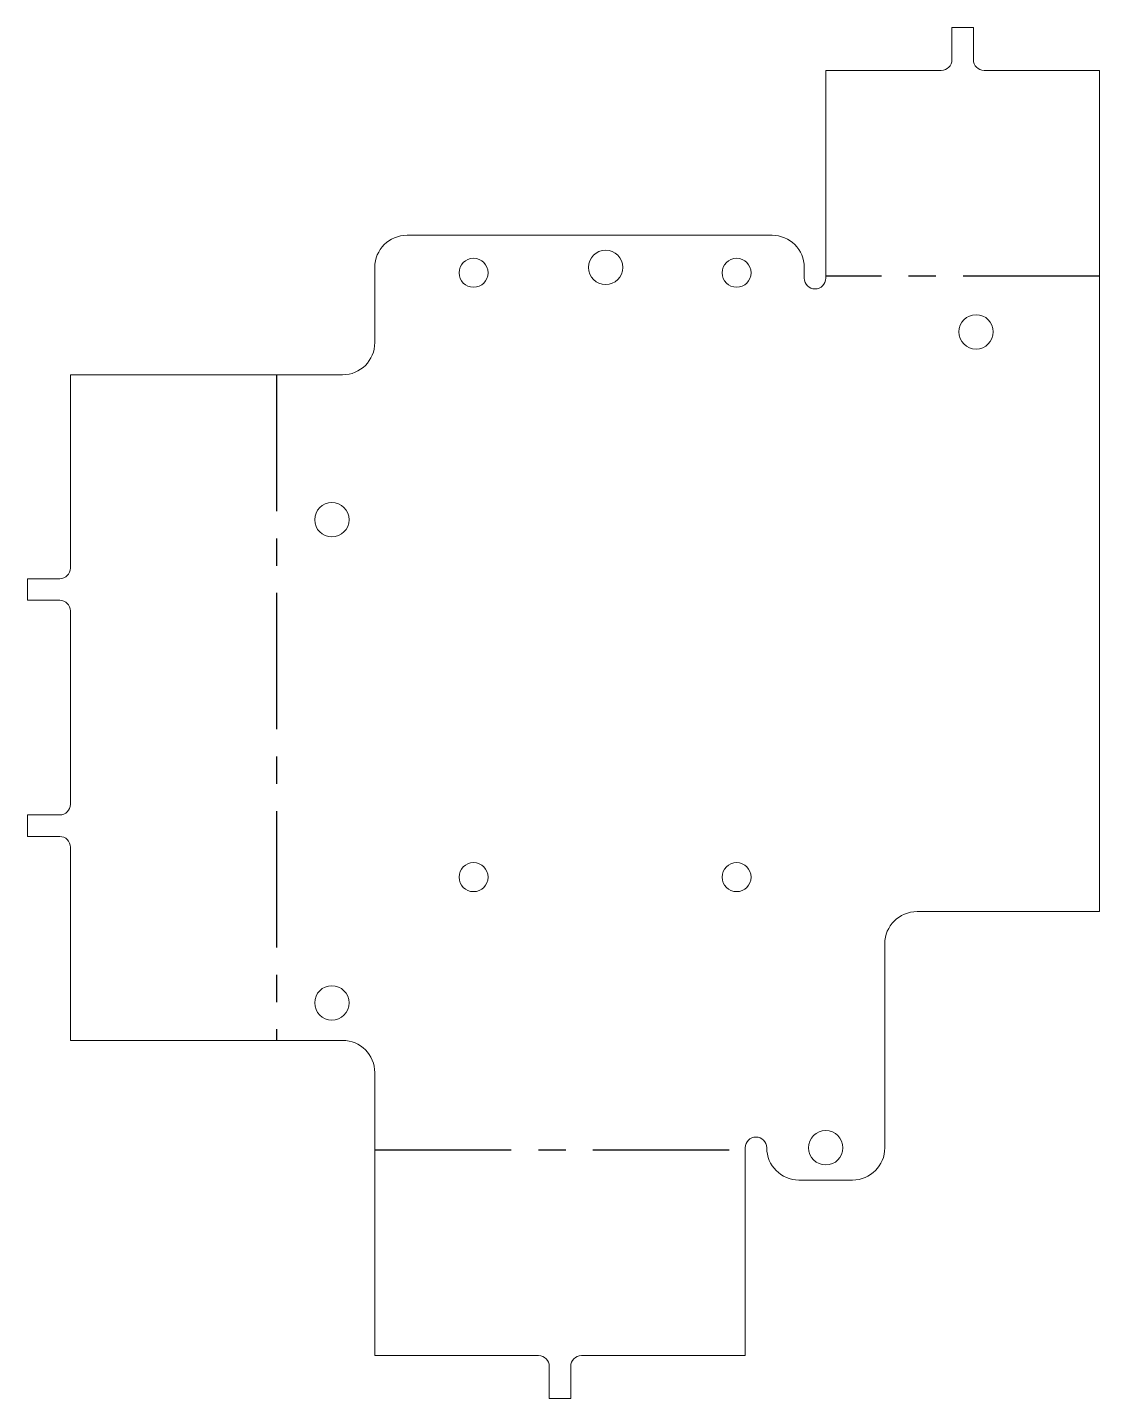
# Model space of a CAD drawing. Header units: millimetres. Extents: x -55 to 45, y -56 to 72.
import ezdxf

# ---------------------------------------------------------------- set-up
doc = ezdxf.new("R2010")
doc.units = ezdxf.units.MM
doc.linetypes.add('CENTERX2', pattern=[20.32, 12.7, -2.54, 2.54, -2.54])

msp = doc.modelspace()

# ---------------------------------------------------------------- linework, layer by layer
at = {"color": 7, "linetype": 'Continuous', "lineweight": 15}
for p, q in [((30.83, 69.15), (30.83, 72.15)), ((30.83, 72.15), (32.83, 72.15)), ((32.83, 72.15), (32.83, 69.15)), ((19.08, 48.8), (19.08, 68.15)), ((19.08, 68.15), (29.83, 68.15)), ((33.83, 68.15), (44.58, 68.15)), ((44.58, 68.15), (44.58, -10.2)), ((-19.92, 52.8), (14.08, 52.8)), ((-22.92, 42.8), (-22.92, 49.8)), ((17.08, 49.8), (17.08, 48.8)), ((-51.27, 21.8), (-51.27, 39.8)), ((-51.27, 39.8), (-25.92, 39.8)), ((-55.27, 18.8), (-55.27, 20.8)), ((-55.27, 20.8), (-52.27, 20.8)), ((-52.27, 18.8), (-55.27, 18.8)), ((-51.27, -0.2), (-51.27, 17.8)), ((-55.27, -3.2), (-55.27, -1.2)), ((-55.27, -1.2), (-52.27, -1.2)), ((-52.27, -3.2), (-55.27, -3.2)), ((-51.27, -22.2), (-51.27, -4.2)), ((44.58, -10.2), (27.58, -10.2)), ((24.58, -13.2), (24.58, -32.2)), ((-25.92, -22.2), (-51.27, -22.2)), ((-22.92, -51.56), (-22.92, -25.2)), ((11.58, -32.2), (11.58, -51.56)), ((21.58, -35.2), (16.58, -35.2)), ((-7.67, -51.56), (-22.92, -51.56)), ((11.58, -51.56), (-3.67, -51.56)), ((-6.67, -55.56), (-6.67, -52.56)), ((-4.67, -52.56), (-4.67, -55.56)), ((-4.67, -55.56), (-6.67, -55.56))]:
    msp.add_line(p, q, dxfattribs=at)
at = {"color": 7, "linetype": 'CENTERX2'}
for p, q in [((44.58, 48.98), (19.08, 48.98)), ((-32.09, 39.8), (-32.09, -22.2)), ((-22.92, -32.38), (11.58, -32.38))]:
    msp.add_line(p, q, dxfattribs=at)
at = {"color": 7, "linetype": 'Continuous', "lineweight": 15}
for centre, radius in [((-1.42, 49.8), 1.6), ((-13.72, 49.3), 1.35), ((10.78, 49.3), 1.35), ((33.08, 43.8), 1.6), ((-26.92, 26.3), 1.6), ((-13.72, -6.99), 1.35), ((10.78, -6.99), 1.35), ((-26.92, -18.7), 1.6), ((19.08, -32.2), 1.6)]:
    msp.add_circle(centre, radius, dxfattribs=at)
for centre, radius, start, end in [((29.83, 69.15), 1, 270, 0), ((33.83, 69.15), 1, 180, 270), ((-19.92, 49.8), 3, 90, 180), ((14.08, 49.8), 3, 0, 90), ((18.08, 48.8), 1, 180, 0), ((-25.92, 42.8), 3, 270, 0), ((-52.27, 21.8), 1, 270, 0), ((-52.27, 17.8), 1, 0, 90), ((-52.27, -0.2), 1, 270, 0), ((-52.27, -4.2), 1, 0, 90), ((27.58, -13.2), 3, 90, 180), ((-25.92, -25.2), 3, 0, 90), ((12.58, -32.2), 1, 0, 180), ((16.58, -32.2), 3, 180, 270), ((21.58, -32.2), 3, 270, 0), ((-7.67, -52.56), 1, 0, 90), ((-3.67, -52.56), 1, 90, 180)]:
    msp.add_arc(centre, radius, start, end, dxfattribs=at)

doc.saveas('drawing.dxf')
